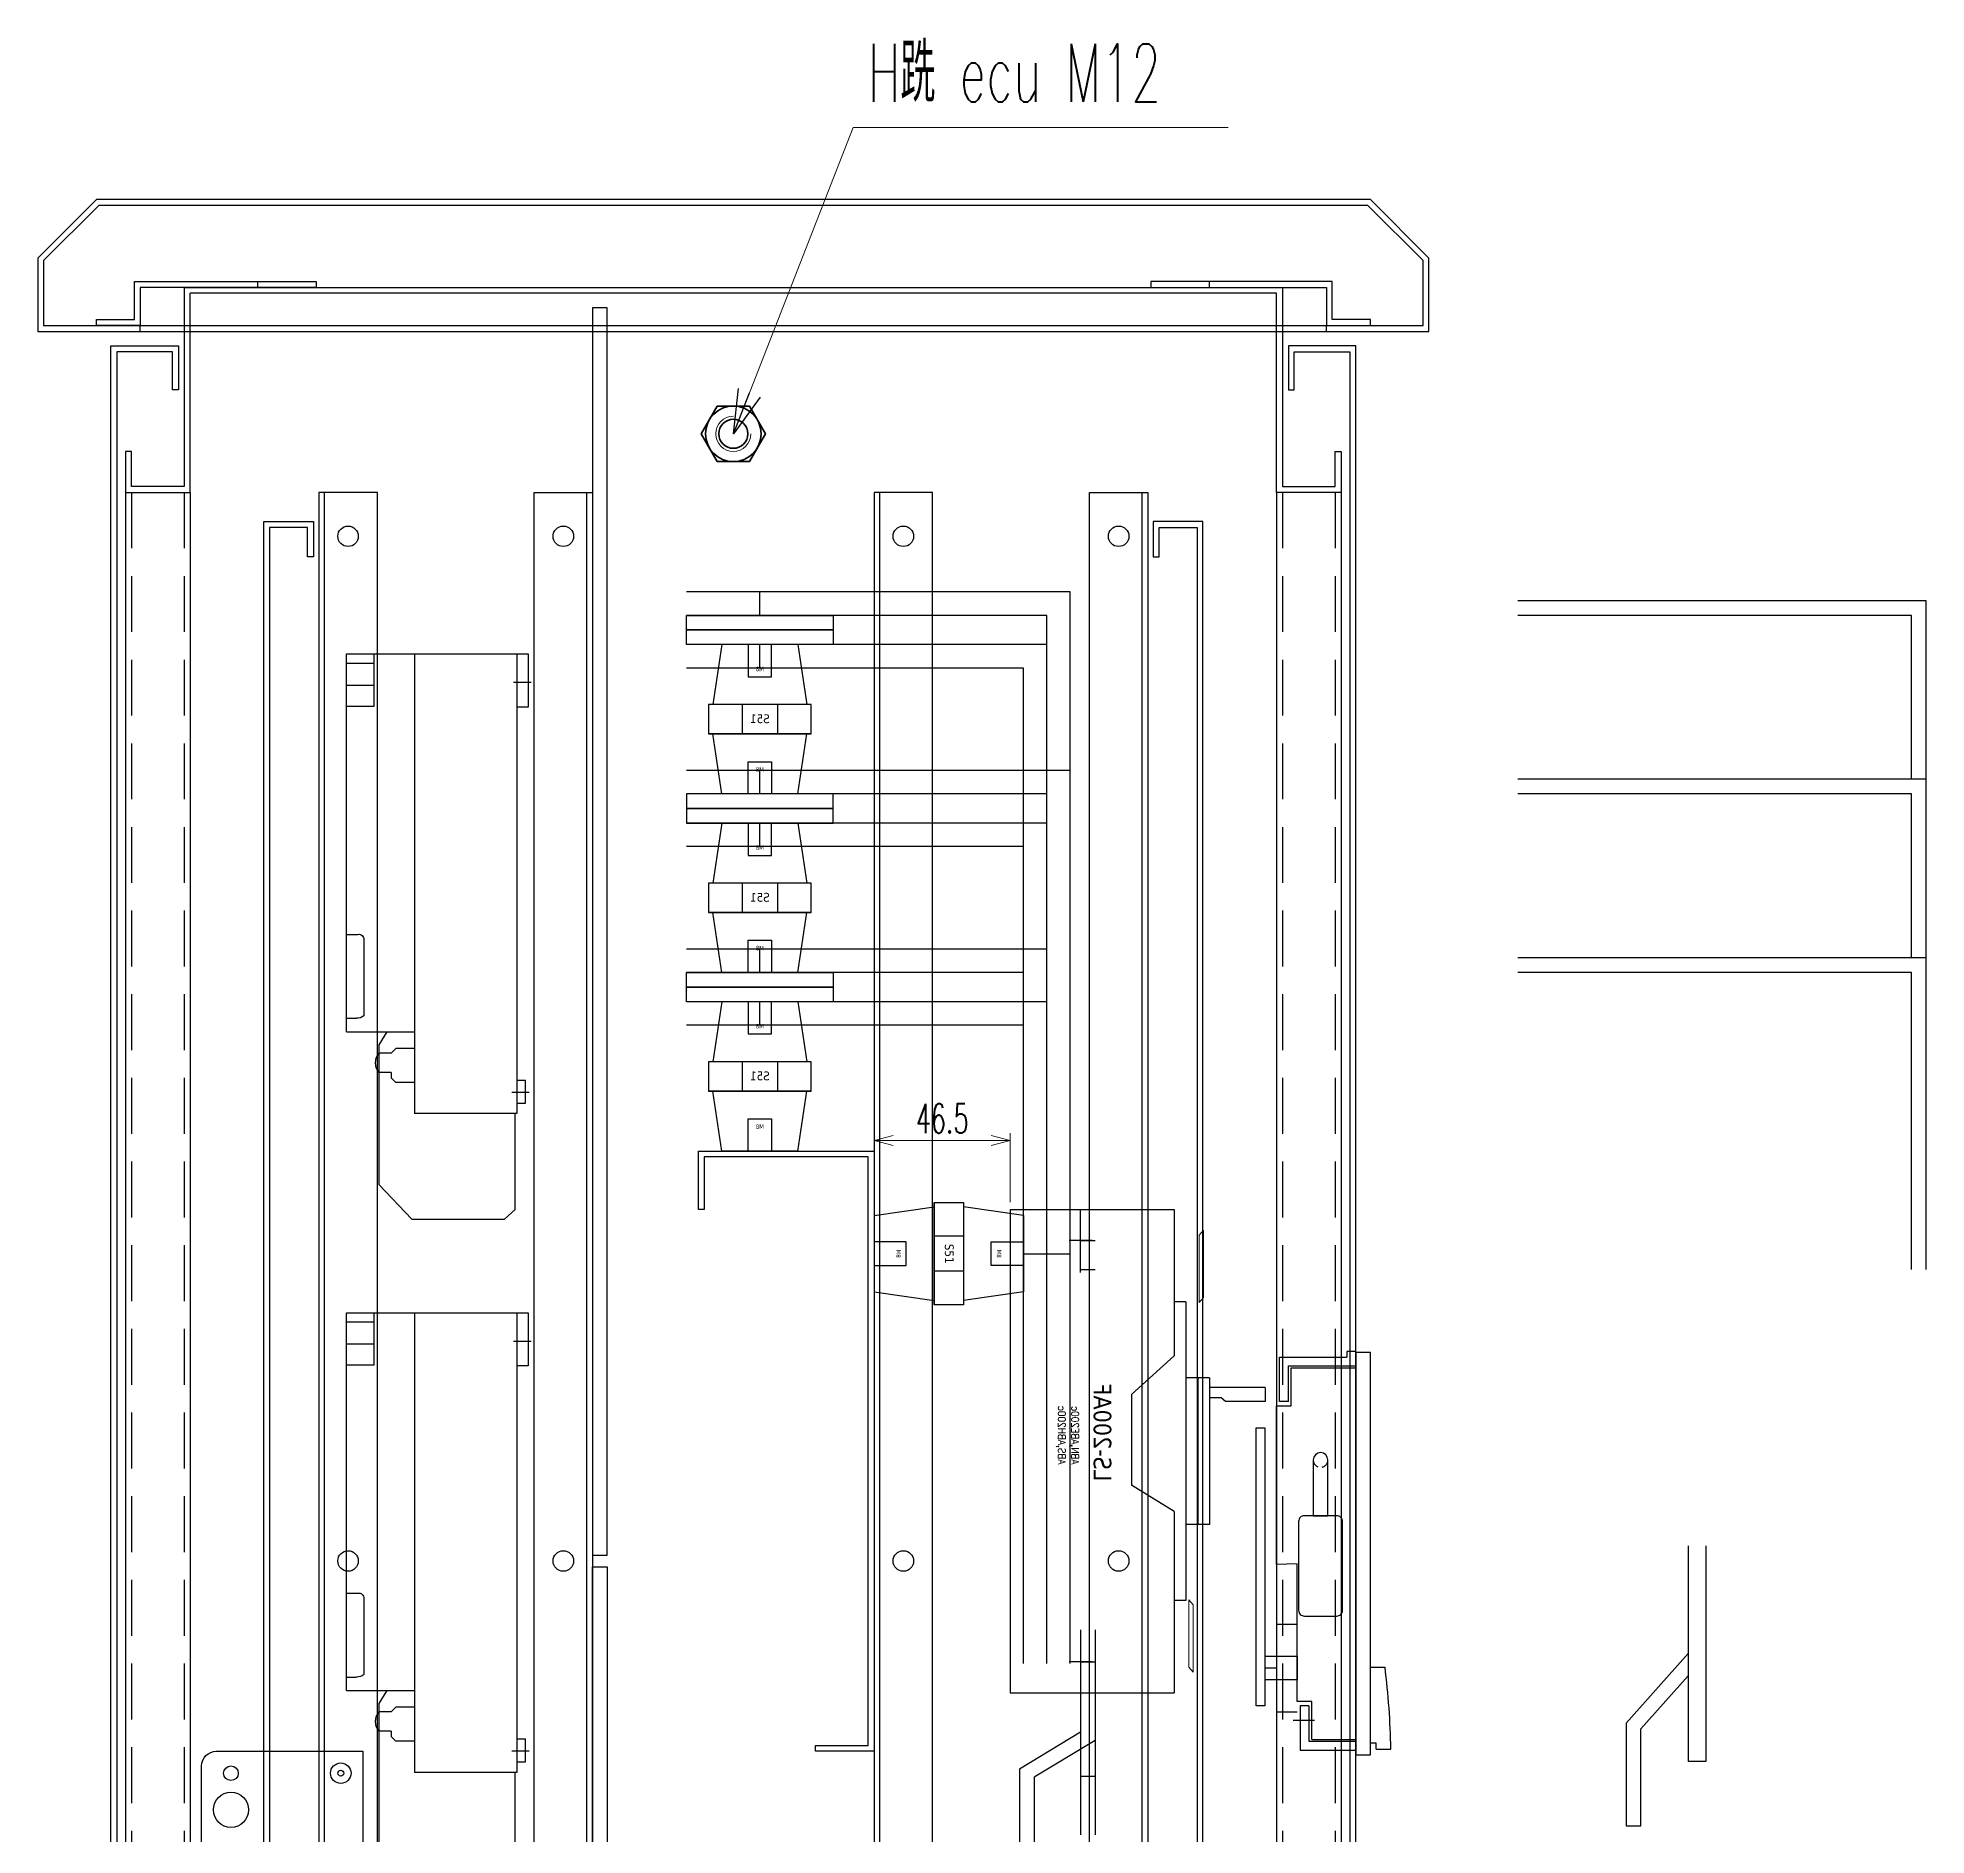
# Model space of a CAD drawing. Header units: millimetres. Extents: x -33730 to 17150, y -76829 to -27437.
# Drawn here: x -2002 to -1358, y -60050 to -59436 of the extents above; entities that cross this region are included whole.
import ezdxf

# ---------------------------------------------------------------- set-up
doc = ezdxf.new("R2010")
doc.units = ezdxf.units.MM
doc.header["$LTSCALE"] = 3
for name, pattern in [('ACAD_ISO04W100', [30, 24, -3, 0, -3]), ('DASHED2', [0.375, 0.25, -0.125]), ('HIDDEN', [9.525, 6.35, -3.175])]:
    doc.linetypes.add(name, pattern=pattern)
for name, color, linetype in [('@.VISIBLE', 7, 'Continuous'), ('centerline', 6, 'ACAD_ISO04W100'), ('dim', 7, 'Continuous'), ('equipments', 2, 'Continuous'), ('FRAME 025', 7, 'Continuous')]:
    doc.layers.add(name, color=color, linetype=linetype)
for name, color, linetype, lineweight in [('FIN', 8, 'Continuous', 18), ('FORT', 2, 'Continuous', 35), ('Text', 7, 'Continuous', 13), ('Thiet bi', 7, 'Continuous', 9)]:
    doc.layers.add(name, color=color, linetype=linetype, lineweight=lineweight)
doc.styles.add('Ann_w01', font='romans.shx', dxfattribs={"width": 0.6, "bigfont": 'chineset.shx'})
doc.styles.add('hw_Standard', font='complex.shx', dxfattribs={"width": 0.9})
doc.styles.get("Standard").update_dxf_attribs({"font": 'arial.ttf'})
doc.styles.add('Tahoma (Input Text)', font='tahoma.ttf')
doc.dimstyles.new('Dim 01_SC05', dxfattribs={"dimscale": 5, "dimtxt": 2, "dimasz": 1.3, "dimexe": 0.5, "dimexo": 0.5, "dimgap": 0.5, "dimtad": 1, "dimtoh": 1, "dimdec": 1, "dimzin": 12, "dimdsep": 46, "dimtxsty": 'Ann_w01', "dimblk": 'OPEN30', "dimcen": 1.5, "dimclrd": 6, "dimclre": 6, "dimclrt": 3, "dimadec": 1, "dimazin": 3, "dimtm": 1e-09, "dimtfac": 1, "dimtdec": 1, "dimtmove": 0, "dimatfit": 3, "dimldrblk": 'OPEN30', "dimfxl": 1, "dimtolj": 1, "dimlwd": 20, "dimlwe": 20, "dimarcsym": 0})
doc.dimstyles.new('Dim 01_SC15', dxfattribs={"dimscale": 15, "dimtxt": 2, "dimasz": 1, "dimexe": 0.5, "dimexo": 0.5, "dimgap": 0.5, "dimtad": 1, "dimdec": 1, "dimzin": 12, "dimdsep": 46, "dimtxsty": 'Ann_w01', "dimblk": 'OPEN30', "dimcen": 1.5, "dimclrd": 6, "dimclre": 6, "dimclrt": 3, "dimazin": 3, "dimtm": 1e-09, "dimtfac": 1, "dimtdec": 1, "dimtix": 1, "dimtmove": 0, "dimatfit": 3, "dimldrblk": 'OPEN30', "dimfxl": 1, "dimtolj": 1, "dimlwd": 0, "dimlwe": 0, "dimarcsym": 0})

# ---------------------------------------------------------------- blocks, each defined once
blk = doc.blocks.new('HM12_FACE')
at = {"layer": 'FIN'}
blk.add_arc((0, 0), 6, 90, 0, dxfattribs=at)
at = {"layer": 'FORT'}
blk.add_lwpolyline([(-5.48, 9.5), (-10.97, 0), (-5.48, -9.5), (5.48, -9.5), (10.97, 0), (5.48, 9.5)], close=True, dxfattribs=at)
for radius in [9.5, 4.95]:
    blk.add_circle((0, 0), radius, dxfattribs=at)
blk = doc.blocks.new('A$C703210DF')
at = {"color": 3, "ltscale": 20}
for p, q in [((-26, 120.7), (-26, 135.85)), ((-26, 135.85), (-3, 135.85)), ((0, 137.85), (-3, 137.85)), ((-3, 137.85), (-3, 135.85)), ((0, 132.85), (0, 137.85)), ((0, 137.5), (0, 0)), ((5, 137.5), (0, 137.5)), ((5, 0), (5, 137.5)), ((-23, 120.7), (-23, 132.85)), ((-23, 132.85), (0, 132.85)), ((-22, 132.25), (0, 132.25)), ((-22, 119.25), (-22, 132.25)), ((-27, 65), (-27, 119.25)), ((-27, 119.25), (-22, 119.25)), ((-23, 120.7), (-26, 120.7)), ((-34, 16.75), (-34, 111.75)), ((-34, 111.75), (-31, 111.75)), ((-31, 111.75), (-31, 29.67)), ((-20, 65.25), (-27, 65)), ((-20, 18.25), (-20, 65.25)), ((-27, 44.67), (-27, 14.67)), ((-27, 44.67), (-20, 44.67)), ((-27, 33.67), (-31, 33.67)), ((-20, 33.67), (-27, 33.67)), ((-27, 33.67), (-27, 25.67)), ((-20, 33.67), (-20, 25.67)), ((-27, 29.67), (-31, 29.67)), ((-31, 29.67), (-31, 16.75)), ((5, 0), (5, 30)), ((5, 30), (10, 30)), ((-27, 25.67), (-31, 25.67)), ((-20, 25.67), (-27, 25.67)), ((-31, 16.75), (-34, 16.75)), ((-27, 14.67), (-20, 14.67)), ((-15, 18.25), (-20, 18.25)), ((-16, 16.8), (-19, 16.8)), ((-19, 16.8), (-19, 1.65)), ((-16, 16.8), (-16, 4.65)), ((-15, 5.25), (-15, 18.25)), ((0, 4.25), (0, 10.25)), ((-19, 1.65), (0, 1.65)), ((-16, 4.65), (0, 4.65)), ((-15, 5.25), (0, 5.25)), ((0, 0), (5, 0)), ((7, 4), (5, 4)), ((5, 0), (5, 2)), ((7, 2), (7, 4)), ((7, 2), (12, 2))]:
    blk.add_line(p, q, dxfattribs=at)
at = {"color": 3, "linetype": 'DASHED2', "ltscale": 20}
blk.add_line((-21.4, 11.91), (-14.05, 11.91), dxfattribs=at)
at = {"color": 3, "ltscale": 20}
blk.add_arc((-255.08, -3.01), 267.13, 1.07376, 7.09747, dxfattribs=at)
at = {"layer": 'FRAME 025'}
blk.add_lwpolyline([(-14.5, 100.75), (-14.5, 81.72), (-9.5, 81.72), (-9.5, 100.75)], dxfattribs=at)
blk.add_lwpolyline([(-6.5, 81.72), (-17.5, 81.72, 0.414214), (-19.5, 79.72), (-19.5, 49.42, 0.414214), (-17.5, 47.42), (-6.5, 47.42, 0.414214), (-4.5, 49.42), (-4.5, 79.72, 0.414214)], format="xyb", close=True, dxfattribs=at)
blk.add_arc((-12, 100.75), 2.5, 0, 180, dxfattribs=at)
at = {"layer": 'FRAME 025', "linetype": 'DASHED2', "ltscale": 4}
blk.add_arc((-12, 100.75), 2.5, 180, 0, dxfattribs=at)
blk = doc.blocks.new('*U70')
at = {"color": 1}
for p, q in [((-30.5, -7.97), (-30.5, 27.03)), ((-30.5, 27.03), (-20.5, 27.03)), ((-30.5, 27.03), (-30.5, -7.97)), ((-20.5, 27.03), (-20.5, -7.97)), ((-51, 22.53), (-30.5, 25.53)), ((-51, 22.53), (-51, -3.47)), ((-30.5, 25.53), (-30.5, -6.47)), ((-20.5, 25.53), (-20.5, -6.47)), ((0, 22.53), (-20.5, 25.53)), ((0, 22.53), (0, -3.47)), ((-20.5, 15.53), (-30.5, 15.53)), ((-20.5, 3.53), (-30.5, 3.53)), ((-51, -3.47), (-30.5, -6.47)), ((0, -3.47), (-20.5, -6.47)), ((-20.5, -7.97), (-30.5, -7.97))]:
    blk.add_line(p, q, dxfattribs=at)
for points in [[(-51, 13.53), (-51, 5.53), (-40, 5.53), (-40, 13.53)], [(0, 13.53), (0, 5.53), (-11, 5.53), (-11, 13.53)]]:
    blk.add_lwpolyline(points, close=True, dxfattribs=at)
at = {"color": 1, "width": 30.0978, "attachment_point": 5, "rotation": 270}
for s, insert, char_height in [('{\\fTahoma|b0|i0|c0|p34;M8}', (-42.66, 9.53), 1.5), ('{\\fTahoma|b0|i0|c0|p34;S51}', (-25.34, 9.53), 3), ('{\\fTahoma|b0|i0|c0|p34;M8}', (-8.34, 9.53), 1.5)]:
    blk.add_mtext(s, dxfattribs=dict(at, insert=insert, char_height=char_height))
blk = doc.blocks.new('*U80')
for p, q in [((416.79, -3108.78), (360.79, -3108.78)), ((360.79, -3108.78), (360.79, -3158.72)), ((416.79, -3108.78), (416.79, -3273.78)), ((356.79, -3140.28), (360.79, -3140.28)), ((360.79, -3158.72), (375.39, -3171.94)), ((329.79, -3169.56), (329.79, -3174.36)), ((329.79, -3169.56), (348.79, -3169.56)), ((348.79, -3166.28), (348.79, -3216.28)), ((348.79, -3166.28), (356.79, -3166.28)), ((352.79, -3166.28), (352.79, -3216.28)), ((375.39, -3171.94), (375.39, -3202.89)), ((329.79, -3174.36), (343.33, -3174.36)), ((343.33, -3174.36), (344.75, -3173.1)), ((344.75, -3173.1), (348.79, -3173.1)), ((360.79, -3211.85), (375.39, -3202.89)), ((348.79, -3216.28), (356.79, -3216.28)), ((360.79, -3211.85), (360.79, -3273.78)), ((356.79, -3242.28), (360.79, -3242.28)), ((416.79, -3273.78), (360.79, -3273.78))]:
    blk.add_line(p, q)
at = {"color": 1}
for p, q in [((392.79, -3130.28), (392.79, -3108.78)), ((388.79, -3119.28), (396.66, -3119.28)), ((392.79, -3252.28), (392.79, -3273.78)), ((388.79, -3263.28), (396.66, -3263.28))]:
    blk.add_line(p, q, dxfattribs=at)
at = {"color": 3}
blk.add_line((356.79, -3140.28), (356.79, -3242.28), dxfattribs=at)
at = {"layer": 'Thiet bi', "color": 1, "linetype": 'HIDDEN', "ltscale": 10}
for points in [[(352.29, -3117.54), (352.29, -3140.49), (350.79, -3138.78), (350.79, -3115.83)], [(352.29, -3117.54), (352.29, -3140.49), (350.79, -3138.78), (350.79, -3115.83)], [(355.79, -3265.03), (355.79, -3242.07), (354.29, -3243.79), (354.29, -3266.74)], [(355.79, -3265.03), (355.79, -3242.07), (354.29, -3243.79), (354.29, -3266.74)]]:
    blk.add_lwpolyline(points, close=True, dxfattribs=at)
at = {"color": 251, "style": 'hw_Standard', "width": 0.9}
for s, p in [('ABN,ABE200c', (395.87, -3195.84)), ('ABS,ABH200c', (400.39, -3195.84))]:
    blk.add_text(s, height=2.5, rotation=90, dxfattribs=at).set_placement(p)
at = {"layer": 'Text', "insert": (382.29, -3168.19), "char_height": 6, "attachment_point": 3, "rotation": 90, "style": 'Tahoma (Input Text)'}
blk.add_mtext_dynamic_manual_height_columns('LS-200AF', width=11.0147, gutter_width=1, heights=[0], dxfattribs=at)
blk = doc.blocks.new('CE-38 Side')
at = {"layer": 'centerline'}
for p, q in [((-1.04, -9.79), (5.06, -9.79)), ((-0.37, -149.79), (5.55, -149.79))]:
    blk.add_line(p, q, dxfattribs=at)
at = {"layer": 'equipments'}
for p, q in [((0, 0), (0, -18.12)), ((62, 0), (0, 0)), ((3.87, 0), (3.87, -157)), ((38.73, -157), (38.73, 0)), ((52.66, 0), (52.66, -17.93)), ((62, -129.08), (62, 0)), ((62, -3.17), (52.66, -3.17)), ((62, -10.67), (52.66, -10.67)), ((0, -18.12), (3.87, -18.12)), ((52.66, -17.93), (62, -17.93)), ((62, -95.77), (58.17, -95.77)), ((56.1, -97.43), (56.1, -123.6)), ((62, -124.44), (58.64, -124.44)), ((62, -129.08), (38.73, -129.08)), ((38.73, -134.75), (45.24, -134.75)), ((45.24, -134.75), (46.73, -136.36)), ((48.29, -129.08), (50.99, -133.52)), ((50.99, -133.52), (50.99, -181.16)), ((46.73, -136.36), (50.99, -136.36)), ((3.87, -145.6), (0.96, -145.6)), ((0.96, -153.4), (0.96, -145.6)), ((38.73, -146.39), (45.24, -146.39)), ((45.24, -146.39), (46.73, -144.78)), ((46.73, -142.93), (50.99, -142.93)), ((46.73, -142.93), (46.73, -144.78)), ((3.87, -153.4), (0.96, -153.4)), ((3.87, -157), (38.83, -157)), ((4.5, -189.7), (4.5, -157)), ((50.99, -181.16), (39.73, -193)), ((8.13, -193), (4.5, -189.7)), ((39.73, -193), (8.13, -193))]:
    blk.add_line(p, q, dxfattribs=at)
for centre, radius, start, end in [((57.89, -97.53), 1.79, 81.097, 183.2065), ((58.48, -120.68), 3.77, 230.84027, 272.31992), ((46.87, -139.65), 5.27, 321.42219, 38.57781)]:
    blk.add_arc(centre, radius, start, end, dxfattribs=at)
blk = doc.blocks.new('_Open30')
at = {"color": 0, "linetype": 'ByBlock', "lineweight": -2}
for p, q in [((-1, 0.268), (0, 0)), ((0, 0), (-1, -0.268)), ((0, 0), (-1, 0))]:
    blk.add_line(p, q, dxfattribs=at)
blk = doc.blocks.new('*D1609')
at = {"layer": '@.VISIBLE', "color": 6, "lineweight": 20, "transparency": 16777216}
for p, q in [((-1716.78, -59813.41), (-1716.78, -59809.8)), ((-1670.28, -59833.41), (-1670.28, -59809.8)), ((-1676.78, -59812.3), (-1710.28, -59812.3))]:
    blk.add_line(p, q, dxfattribs=at)
at = {"layer": 'Defpoints', "color": 0, "transparency": 16777216}
for p in [(-1716.78, -59812.3), (-1716.78, -59815.91), (-1670.28, -59835.91)]:
    blk.add_point(p, dxfattribs=at)
at = {"layer": '@.VISIBLE', "color": 6, "lineweight": 20, "transparency": 16777216, "xscale": 6.5, "yscale": 6.5, "zscale": 6.5, "rotation": 180}
blk.add_blockref('_Open30', (-1716.78, -59812.3), dxfattribs=at)
at = {"layer": '@.VISIBLE', "color": 6, "lineweight": 20, "transparency": 16777216, "xscale": 6.5, "yscale": 6.5, "zscale": 6.5}
blk.add_blockref('_Open30', (-1670.28, -59812.3), dxfattribs=at)
at = {"layer": '@.VISIBLE', "color": 3, "transparency": 16777216, "insert": (-1693.53, -59804.8), "char_height": 10, "attachment_point": 5, "style": 'Ann_w01'}
blk.add_mtext('\\A1;46.5', dxfattribs=at)

msp = doc.modelspace()

# ---------------------------------------------------------------- linework, layer by layer
at = {"color": 2, "linetype": 'Continuous', "lineweight": 25}
for p, q in [((-1438.77, -59950.75), (-1438.77, -60024.4)), ((-1432.77, -59950.75), (-1432.77, -60024.4)), ((-1432.77, -60024.4), (-1438.77, -60024.4))]:
    msp.add_line(p, q, dxfattribs=at)
at = {"color": 3}
for p, q in [((-1438.77, -59987.57), (-1459.93, -60011.36)), ((-1438.77, -59995.1), (-1454.93, -60013.26)), ((-1459.93, -60011.36), (-1459.93, -60046.36)), ((-1454.93, -60046.36), (-1454.93, -60013.26)), ((-1459.93, -60046.36), (-1454.93, -60046.36))]:
    msp.add_line(p, q, dxfattribs=at)
at = {"color": 2, "linetype": 'Continuous', "lineweight": 25}
for points in [[(-1646.28, -59979.41), (-1646.28, -60049.41)], [(-1641.28, -59979.41), (-1641.28, -60049.41)]]:
    msp.add_lwpolyline(points, dxfattribs=at)
at = {"layer": '@.VISIBLE'}
for p, q in [((-1952.33, -59520.91), (-1577.33, -59520.91)), ((-1579.33, -59522.91), (-1950.33, -59522.91)), ((-1755.78, -59632.91), (-1755.78, -59624.91)), ((-1755.78, -59650.91), (-1755.78, -59642.91)), ((-1755.78, -59693.91), (-1755.78, -59685.91)), ((-1755.78, -59693.91), (-1755.78, -59688.91)), ((-1755.78, -59711.91), (-1755.78, -59703.91)), ((-1755.78, -59754.91), (-1755.78, -59746.91)), ((-1755.78, -59754.91), (-1755.78, -59749.91)), ((-1755.78, -59772.91), (-1755.78, -59764.91)), ((-1646.22, -59846.41), (-1641.28, -59846.41)), ((-1665.78, -59850.95), (-1649.78, -59850.95)), ((-1646.28, -59856.41), (-1641.28, -59856.41)), ((-1646.28, -59990.41), (-1641.28, -59990.41)), ((-1646.28, -60029.41), (-1641.28, -60029.41))]:
    msp.add_line(p, q, dxfattribs=at)
at = {"layer": '@.VISIBLE', "color": 6}
for p, q in [((-1927.33, -59518.91), (-1927.33, -59520.91)), ((-1602.33, -59518.91), (-1602.33, -59520.91))]:
    msp.add_line(p, q, dxfattribs=at)
at = {"layer": '@.VISIBLE', "color": 1}
for p, q in [((-1967.33, -59535.91), (-1967.33, -59533.91)), ((-1562.33, -59535.91), (-1562.33, -59533.91))]:
    msp.add_line(p, q, dxfattribs=at)
at = {"layer": '@.VISIBLE', "color": 252}
for p, q in [((-1972.33, -59590.91), (-1972.33, -60320.91)), ((-1950.33, -59590.91), (-1950.33, -60320.91)), ((-1579.33, -59590.91), (-1579.33, -60320.91)), ((-1557.33, -59590.91), (-1557.33, -60320.91))]:
    msp.add_line(p, q, dxfattribs=at)
at = {"layer": '@.VISIBLE', "color": 252, "linetype": 'HIDDEN'}
for p, q in [((-1970.33, -59590.91), (-1970.33, -60320.91)), ((-1952.33, -59590.91), (-1952.33, -60320.91)), ((-1577.33, -59590.91), (-1577.33, -60320.91)), ((-1559.33, -59590.91), (-1559.33, -60320.91))]:
    msp.add_line(p, q, dxfattribs=at)
at = {"layer": '@.VISIBLE', "color": 2}
for p, q in [((-1904.38, -60320.91), (-1904.38, -59590.91)), ((-1625.28, -60320.91), (-1625.28, -59590.91))]:
    msp.add_line(p, q, dxfattribs=at)
at = {"layer": '@.VISIBLE', "color": 151}
for p, q in [((-1814.88, -60320.91), (-1814.88, -59590.91)), ((-1714.78, -60320.91), (-1714.78, -59590.91))]:
    msp.add_line(p, q, dxfattribs=at)
at = {"layer": '@.VISIBLE', "color": 1}
for points in [[(-2002.33, -59535.91), (-1527.33, -59535.91), (-1527.33, -59510.91), (-1547.33, -59490.91), (-1982.33, -59490.91), (-2002.33, -59510.91)], [(-2000.33, -59533.91), (-1529.33, -59533.91), (-1529.33, -59511.73), (-1548.16, -59492.91), (-1981.5, -59492.91), (-2000.33, -59511.73)], [(-1780.78, -59754.91), (-1730.78, -59754.91), (-1730.78, -59759.91), (-1780.78, -59759.91)], [(-1780.78, -59759.91), (-1730.78, -59759.91), (-1730.78, -59764.91), (-1780.78, -59764.91)]]:
    msp.add_lwpolyline(points, close=True, dxfattribs=at)
at = {"layer": '@.VISIBLE', "color": 6}
for points in [[(-1907.33, -59520.91), (-1967.33, -59520.91), (-1967.33, -59533.91), (-1982.33, -59533.91), (-1982.33, -59531.91), (-1969.33, -59531.91), (-1969.33, -59518.91), (-1907.33, -59518.91)], [(-1622.33, -59520.91), (-1562.33, -59520.91), (-1562.33, -59533.91), (-1547.33, -59533.91), (-1547.33, -59531.91), (-1560.33, -59531.91), (-1560.33, -59518.91), (-1622.33, -59518.91)]]:
    msp.add_lwpolyline(points, close=True, dxfattribs=at)
at = {"layer": '@.VISIBLE'}
for points in [[(-1952.33, -59520.91), (-1952.33, -59588.91), (-1970.33, -59588.91), (-1970.33, -59576.91), (-1972.33, -59576.91), (-1972.33, -59590.91), (-1950.33, -59590.91), (-1950.33, -59522.91)], [(-1577.33, -59520.91), (-1577.33, -59588.91), (-1559.33, -59588.91), (-1559.33, -59576.91), (-1557.33, -59576.91), (-1557.33, -59590.91), (-1579.33, -59590.91), (-1579.33, -59522.91)]]:
    msp.add_lwpolyline(points, dxfattribs=at)
at = {"layer": '@.VISIBLE', "color": 2}
for points in [[(-1812.88, -59953.91), (-1807.88, -59953.91), (-1807.88, -59527.91), (-1812.88, -59527.91)], [(-1886.38, -59590.91), (-1906.38, -59590.91), (-1906.38, -60320.91), (-1886.38, -60320.91)], [(-1643.28, -59590.91), (-1623.28, -59590.91), (-1623.28, -60320.91), (-1643.28, -60320.91)], [(-1780.78, -59632.91), (-1730.78, -59632.91), (-1730.78, -59637.91), (-1780.78, -59637.91)], [(-1780.78, -59637.91), (-1730.78, -59637.91), (-1730.78, -59642.91), (-1780.78, -59642.91)], [(-1812.88, -59957.91), (-1807.88, -59957.91), (-1807.88, -60363.91), (-1812.88, -60363.91)]]:
    msp.add_lwpolyline(points, close=True, dxfattribs=at)
at = {"layer": '@.VISIBLE', "color": 4}
for points in [[(-1956.33, -59555.91), (-1956.33, -59542.91), (-1975.33, -59542.91), (-1975.33, -60363.91), (-1956.33, -60363.91), (-1956.33, -60350.91), (-1954.33, -60350.91), (-1954.33, -60365.91), (-1977.33, -60365.91), (-1977.33, -59540.91), (-1954.33, -59540.91), (-1954.33, -59555.91)], [(-1573.33, -59555.91), (-1573.33, -59542.91), (-1554.33, -59542.91), (-1554.33, -60363.91), (-1573.33, -60363.91), (-1573.33, -60350.91), (-1575.33, -60350.91), (-1575.33, -60365.91), (-1552.33, -60365.91), (-1552.33, -59540.91), (-1575.33, -59540.91), (-1575.33, -59555.91)], [(-1908.18, -60298.91), (-1908.18, -60310.91), (-1925.18, -60310.91), (-1925.18, -59600.91), (-1908.18, -59600.91), (-1908.18, -59612.91), (-1910.18, -59612.91), (-1910.18, -59602.91), (-1923.18, -59602.91), (-1923.18, -60308.91), (-1910.18, -60308.91), (-1910.18, -60298.91)], [(-1621.48, -60098.91), (-1621.48, -60110.91), (-1604.48, -60110.91), (-1604.48, -59600.91), (-1621.48, -59600.91), (-1621.48, -59612.91), (-1619.48, -59612.91), (-1619.48, -59602.91), (-1606.48, -59602.91), (-1606.48, -60108.91), (-1619.48, -60108.91), (-1619.48, -60098.91)], [(-1780.78, -59698.91), (-1730.78, -59698.91), (-1730.78, -59693.91), (-1780.78, -59693.91)], [(-1780.78, -59703.91), (-1730.78, -59703.91), (-1730.78, -59698.91), (-1780.78, -59698.91)]]:
    msp.add_lwpolyline(points, close=True, dxfattribs=at)
at = {"layer": '@.VISIBLE', "color": 151}
for points in [[(-1832.88, -59590.91), (-1812.88, -59590.91), (-1812.88, -60320.91), (-1832.88, -60320.91)], [(-1696.78, -59590.91), (-1716.78, -59590.91), (-1716.78, -60320.91), (-1696.78, -60320.91)]]:
    msp.add_lwpolyline(points, close=True, dxfattribs=at)
at = {"layer": '@.VISIBLE', "color": 2}
for points in [[(-1649.78, -59931.41), (-1649.78, -59624.91), (-1780.78, -59624.91)], [(-1357.53, -59688.91), (-1357.53, -59627.91), (-1497.03, -59627.91)], [(-1657.78, -59931.41), (-1657.78, -59632.91), (-1780.78, -59632.91)], [(-1362.53, -59688.91), (-1362.53, -59632.91), (-1497.03, -59632.91)], [(-1657.78, -59931.41), (-1657.78, -59642.91), (-1780.78, -59642.91)], [(-1665.78, -59931.41), (-1665.78, -59650.91), (-1780.78, -59650.91)]]:
    msp.add_lwpolyline(points, dxfattribs=at)
at = {"layer": '@.VISIBLE', "color": 4}
for points in [[(-1649.78, -59990.91), (-1649.78, -59685.91), (-1780.78, -59685.91)], [(-1357.53, -59749.91), (-1357.53, -59688.91), (-1497.03, -59688.91)], [(-1657.78, -59990.91), (-1657.78, -59693.91), (-1780.78, -59693.91)], [(-1362.53, -59749.91), (-1362.53, -59693.91), (-1497.03, -59693.91)], [(-1657.78, -59990.91), (-1657.78, -59703.91), (-1780.78, -59703.91)], [(-1665.78, -59990.91), (-1665.78, -59711.91), (-1780.78, -59711.91)], [(-1646.28, -59979.41), (-1646.28, -60014.41), (-1667.14, -60026.99), (-1667.14, -60069.79)], [(-1641.28, -59979.41), (-1641.28, -60017.23), (-1662.14, -60029.81), (-1662.14, -60069.79)]]:
    msp.add_lwpolyline(points, dxfattribs=at)
at = {"layer": '@.VISIBLE', "color": 1}
for points in [[(-1657.78, -59931.41), (-1657.78, -59746.91), (-1780.78, -59746.91)], [(-1357.53, -59856.41), (-1357.53, -59749.91), (-1497.03, -59749.91)], [(-1665.78, -59931.41), (-1665.78, -59754.91), (-1780.78, -59754.91)], [(-1362.53, -59856.41), (-1362.53, -59754.91), (-1497.03, -59754.91)], [(-1657.78, -59931.41), (-1657.78, -59764.91), (-1780.78, -59764.91)], [(-1665.78, -59931.41), (-1665.78, -59772.91), (-1780.78, -59772.91)]]:
    msp.add_lwpolyline(points, dxfattribs=at)
at = {"layer": '@.VISIBLE'}
msp.add_lwpolyline([(-1736.78, -60018.91), (-1718.78, -60018.91), (-1718.78, -59817.91), (-1774.78, -59817.91), (-1774.78, -59835.91), (-1776.78, -59835.91), (-1776.78, -59815.91), (-1716.78, -59815.91), (-1716.78, -60020.91), (-1736.78, -60020.91)], close=True, dxfattribs=at)
at = {"layer": '@.VISIBLE', "color": 1}
msp.add_lwpolyline([(-1941.38, -60020.91), (-1891.38, -60020.91), (-1891.38, -60060.91), (-1941.38, -60060.91, -0.414214), (-1946.38, -60055.91), (-1946.38, -60025.91, -0.414214)], format="xyb", close=True, dxfattribs=at)
at = {"layer": '@.VISIBLE', "color": 2}
for centre in [(-1896.38, -59605.91), (-1633.28, -59605.91), (-1896.38, -59955.91), (-1633.28, -59955.91)]:
    msp.add_circle(centre, 3.5, dxfattribs=at)
at = {"layer": '@.VISIBLE', "color": 151}
for centre in [(-1822.88, -59605.91), (-1706.78, -59605.91), (-1822.88, -59955.91), (-1706.78, -59955.91)]:
    msp.add_circle(centre, 3.5, dxfattribs=at)
at = {"layer": '@.VISIBLE', "color": 1}
for centre, radius in [((-1936.38, -60028.41), 2.5), ((-1898.88, -60028.41), 3.5), ((-1936.38, -60040.91), 6)]:
    msp.add_circle(centre, radius, dxfattribs=at)
at = {"layer": '@.VISIBLE'}
msp.add_circle((-1898.88, -60028.41), 1, dxfattribs=at)

# ---------------------------------------------------------------- block references
for name, p in [('HM12_FACE', (-1764.83, -59570.91)), ('*U70', (-1665.78, -59860.48))]:
    msp.add_blockref(name, p)
at = {"xscale": -1, "rotation": 270}
for p in [(-1765.31, -59642.91), (-1765.31, -59703.91), (-1765.31, -59764.91)]:
    msp.add_blockref('*U70', p, dxfattribs=at)
at = {"xscale": -1}
msp.add_blockref('*U80', (-1253.5, -56727.12), dxfattribs=at)
at = {"color": 1, "ltscale": 20}
msp.add_blockref('A$C703210DF', (-1552.33, -60022.16), dxfattribs=at)
at = {"layer": 'dim', "xscale": -1}
for p in [(-1834.88, -59646.11), (-1834.88, -59871.11)]:
    msp.add_blockref('CE-38 Side', p, dxfattribs=at)

# ---------------------------------------------------------------- texts
at = {"layer": '@.VISIBLE', "style": 'Ann_w01', "width": 0.6}
msp.add_text('H跣 ecu M12', height=19.839, dxfattribs=at).set_placement((-1719, -59457.55))

# ---------------------------------------------------------------- dimensions: what is measured, and where the dimension line sits
at = {"layer": '@.VISIBLE'}
dim = msp.add_linear_dim(base=(-1716.78, -59812.3), p1=(-1670.28, -59835.91), p2=(-1716.78, -59815.91), dimstyle='Dim 01_SC05', dxfattribs=at)
dim.commit()
dim.dimension.update_dxf_attribs({"geometry": '*D1609', "text_midpoint": (-1693.53, -59804.8)})

# ---------------------------------------------------------------- leaders
msp.add_leader([(-1764.83, -59570.91), (-1723.87, -59466.31), (-1595.88, -59466.31)], dimstyle='Dim 01_SC15', override={"dimgap": 0.5, "dimtad": 0}, dxfattribs=at)

doc.saveas('drawing.dxf')
